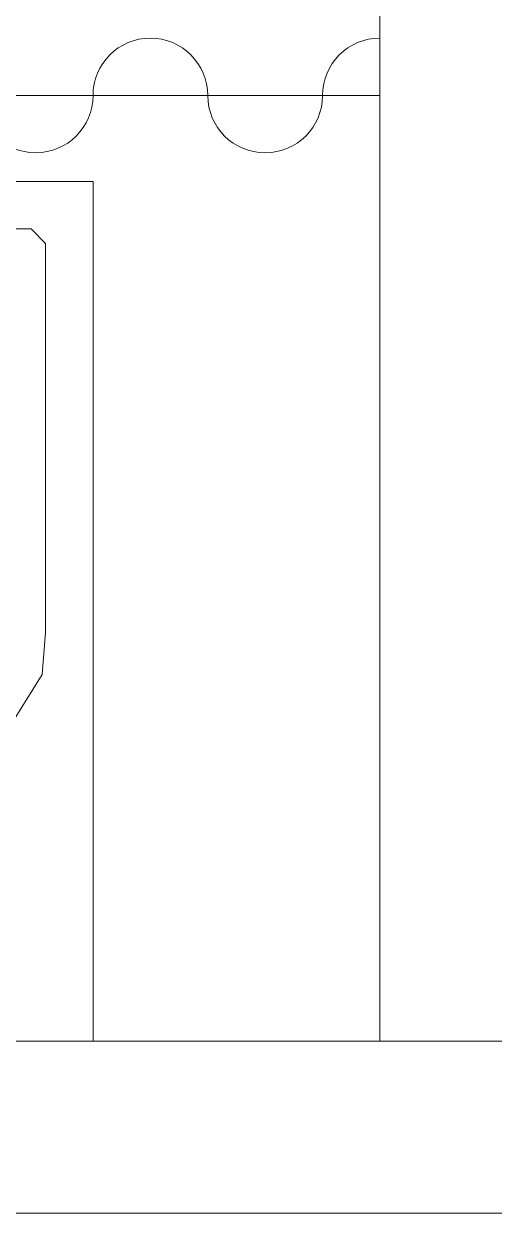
# Model space of a CAD drawing. Header units: millimetres. Extents: x -32 to 1412, y -324 to 2887.
# Drawn here: x 1035.881 to 1036.291, y 2053.059 to 2054.097 of the extents above; entities that cross this region are included whole.
import ezdxf

# ---------------------------------------------------------------- set-up
doc = ezdxf.new("R2010")
doc.units = ezdxf.units.MM
doc.header["$LTSCALE"] = 0.5
doc.layers.add('arquitetura', color=252, linetype='CONTINUOUS', lineweight=5)

msp = doc.modelspace()

# ---------------------------------------------------------------- linework, layer by layer
at = {"layer": 'arquitetura', "color": 252}
for p, q in [((1036.1912, 2053.2091), (1036.1912, 2055.0591)), ((1035.5912, 2054.0341), (1036.1912, 2054.0341)), ((1035.9412, 2053.9591), (1035.1912, 2053.9591)), ((1035.9412, 2053.2091), (1035.9412, 2053.9591)), ((1035.8872, 2053.9177), (1035.3967, 2053.9177)), ((1035.8998, 2053.9051), (1035.8872, 2053.9177)), ((1035.8998, 2053.5656), (1035.8998, 2053.9051)), ((1035.8998, 2053.5656), (1035.8968, 2053.5291)), ((1035.8968, 2053.5291), (1035.8711, 2053.4876)), ((1037.3412, 2053.2091), (1034.9912, 2053.2091)), ((1035.1912, 2053.2091), (1035.9412, 2053.2091)), ((1017.8312, 2053.0591), (1037.4912, 2053.0591))]:
    msp.add_line(p, q, dxfattribs=at)
for centre, start, end in [((1035.9912, 2054.0341), 0, 180), ((1036.1912, 2054.0341), 90, 180), ((1035.8912, 2054.0341), 180, 0), ((1036.0912, 2054.0341), 180, 0)]:
    msp.add_arc(centre, 0.05, start, end, dxfattribs=at)

doc.saveas('drawing.dxf')
